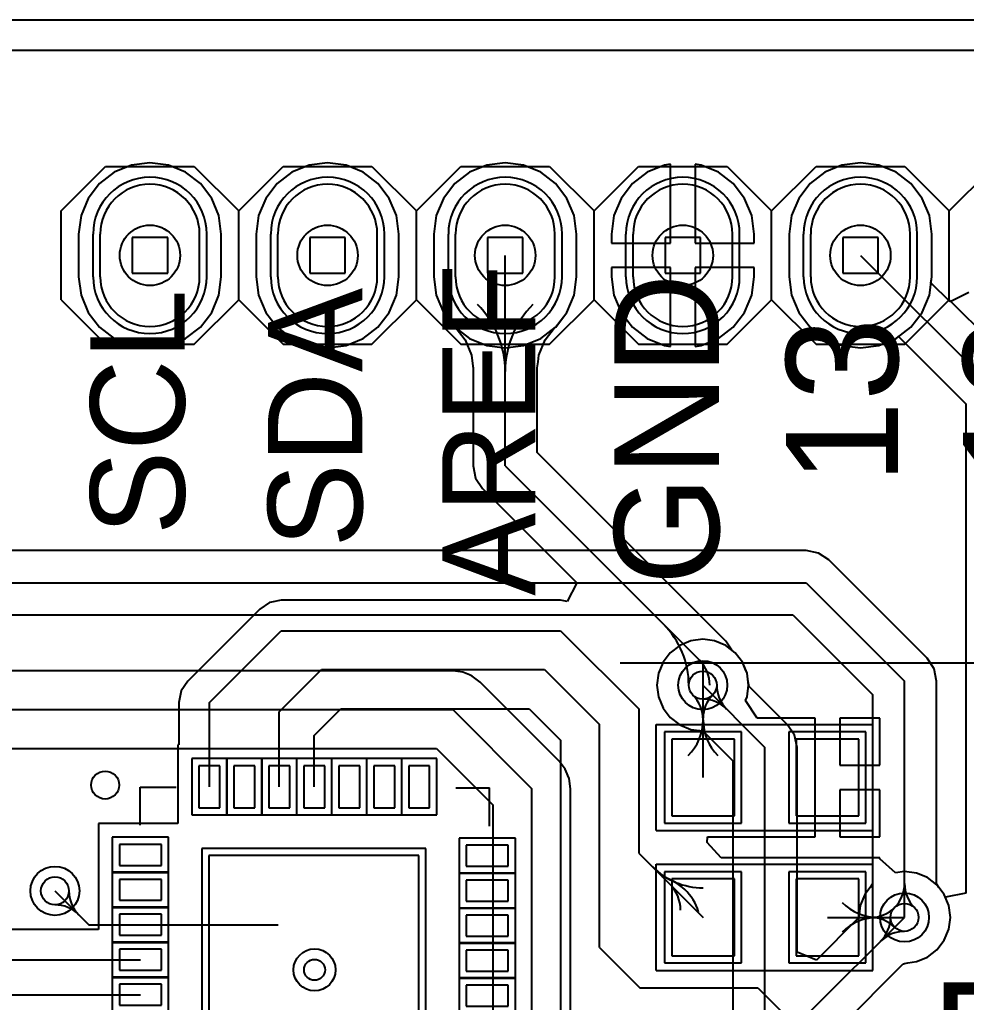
# Model space of a CAD drawing. Header units: millimetres. Extents: x 70.7 to 144.7, y 50.1 to 113.7.
# Drawn here: x 89.18 to 102.71, y 91.03 to 105.08 of the extents above; entities that cross this region are included whole.
import ezdxf

# ---------------------------------------------------------------- set-up
doc = ezdxf.new("R2010")
doc.units = ezdxf.units.MM
for name, color, linetype in [('BottomLayer', 5, 'Continuous'), ('BottomSolder', 6, 'Continuous'), ('KeepOutLayer', 6, 'Continuous'), ('Mechanical16', 56, 'Continuous'), ('MultiLayer', 9, 'Continuous'), ('PadHoleLayer', 156, 'Continuous'), ('TopLayer', 1, 'Continuous'), ('TopOverlay', 2, 'Continuous'), ('TopPaste', 8, 'Continuous'), ('TopSolder', 216, 'Continuous'), ('ViaHoleLayer', 16, 'Continuous')]:
    doc.layers.add(name, color=color, linetype=linetype)

# ---------------------------------------------------------------- blocks, each defined once
blk = doc.blocks.new('1X10_1_6')
at = {"layer": 'BottomLayer'}
for p, q in [((0.5588, 0.3048), (0.5588, -0.3048)), ((1.9812, 0.3048), (1.9812, -0.3048)), ((3.0988, 0.3048), (3.0988, -0.3048)), ((4.5212, 0.3048), (4.5212, -0.3048)), ((5.6388, 0.3048), (5.6388, -0.3048)), ((7.0612, 0.3048), (7.0612, -0.3048)), ((8.1788, 0.3048), (8.1788, -0.3048)), ((9.6012, 0.3048), (9.6012, -0.3048)), ((10.7188, 0.3048), (10.7188, -0.3048)), ((12.1412, 0.3048), (12.1412, -0.3048))]:
    blk.add_line(p, q, dxfattribs=at)
for centre, start, end in [((1.27, 0.3048), 0, 180), ((3.81, 0.3048), 0, 180), ((6.35, 0.3048), 0, 180), ((8.89, 0.3048), 0, 180), ((11.43, 0.3048), 0, 180), ((1.27, -0.3048), 180, 0), ((3.81, -0.3048), 180, 0), ((6.35, -0.3048), 180, 0), ((8.89, -0.3048), 180, 0), ((11.43, -0.3048), 180, 0)]:
    blk.add_arc(centre, 0.7112, start, end, dxfattribs=at)
at = {"layer": 'BottomSolder'}
for p, q in [((0.4572, 0.3048), (0.4572, -0.3048)), ((2.0828, 0.3048), (2.0828, -0.3048)), ((2.9972, 0.3048), (2.9972, -0.3048)), ((4.6228, 0.3048), (4.6228, -0.3048)), ((5.5372, 0.3048), (5.5372, -0.3048)), ((7.1628, 0.3048), (7.1628, -0.3048)), ((8.0772, 0.3048), (8.0772, -0.3048)), ((9.7028, 0.3048), (9.7028, -0.3048)), ((10.6172, 0.3048), (10.6172, -0.3048)), ((12.2428, 0.3048), (12.2428, -0.3048))]:
    blk.add_line(p, q, dxfattribs=at)
for centre, start, end in [((1.27, 0.3048), 0, 180), ((3.81, 0.3048), 0, 180), ((6.35, 0.3048), 0, 180), ((8.89, 0.3048), 0, 180), ((11.43, 0.3048), 0, 180), ((1.27, -0.3048), 180, 0), ((3.81, -0.3048), 180, 0), ((6.35, -0.3048), 180, 0), ((8.89, -0.3048), 180, 0), ((11.43, -0.3048), 180, 0)]:
    blk.add_arc(centre, 0.8128, start, end, dxfattribs=at)
at = {"layer": 'Mechanical16'}
for p, q in [((1.016, 0.254), (1.016, -0.254)), ((1.524, 0.254), (1.016, 0.254)), ((1.524, -0.254), (1.524, 0.254)), ((3.556, 0.254), (3.556, -0.254)), ((4.064, 0.254), (3.556, 0.254)), ((4.064, -0.254), (4.064, 0.254)), ((6.096, 0.254), (6.096, -0.254)), ((6.604, 0.254), (6.096, 0.254)), ((6.604, -0.254), (6.604, 0.254)), ((8.636, 0.254), (8.636, -0.254)), ((9.144, 0.254), (8.636, 0.254)), ((9.144, -0.254), (9.144, 0.254)), ((11.176, 0.254), (11.176, -0.254)), ((11.684, 0.254), (11.176, 0.254)), ((11.684, -0.254), (11.684, 0.254)), ((1.016, -0.254), (1.524, -0.254)), ((3.556, -0.254), (4.064, -0.254)), ((6.096, -0.254), (6.604, -0.254)), ((8.636, -0.254), (9.144, -0.254)), ((11.176, -0.254), (11.684, -0.254))]:
    blk.add_line(p, q, dxfattribs=at)
at = {"layer": 'MultiLayer'}
for p, q in [((0.5588, 0.3048), (0.5588, -0.3048)), ((1.9812, 0.3048), (1.9812, -0.3048)), ((3.0988, 0.3048), (3.0988, -0.3048)), ((4.5212, 0.3048), (4.5212, -0.3048)), ((5.6388, 0.3048), (5.6388, -0.3048)), ((7.0612, 0.3048), (7.0612, -0.3048)), ((8.1788, 0.3048), (8.1788, -0.3048)), ((9.6012, 0.3048), (9.6012, -0.3048)), ((10.7188, 0.3048), (10.7188, -0.3048)), ((12.1412, 0.3048), (12.1412, -0.3048))]:
    blk.add_line(p, q, dxfattribs=at)
for centre, start, end in [((1.27, 0.3048), 0, 180), ((3.81, 0.3048), 0, 180), ((6.35, 0.3048), 0, 180), ((8.89, 0.3048), 0, 180), ((11.43, 0.3048), 0, 180), ((1.27, -0.3048), 180, 0), ((3.81, -0.3048), 180, 0), ((6.35, -0.3048), 180, 0), ((8.89, -0.3048), 180, 0), ((11.43, -0.3048), 180, 0)]:
    blk.add_arc(centre, 0.7112, start, end, dxfattribs=at)
at = {"layer": 'PadHoleLayer'}
for centre in [(1.27, 0), (3.81, 0), (6.35, 0), (8.89, 0), (11.43, 0)]:
    blk.add_circle(centre, 0.4318, dxfattribs=at)
at = {"layer": 'TopLayer'}
for p, q in [((0.5588, 0.3048), (0.5588, -0.3048)), ((1.9812, 0.3048), (1.9812, -0.3048)), ((3.0988, 0.3048), (3.0988, -0.3048)), ((4.5212, 0.3048), (4.5212, -0.3048)), ((5.6388, 0.3048), (5.6388, -0.3048)), ((7.0612, 0.3048), (7.0612, -0.3048)), ((8.1788, 0.3048), (8.1788, -0.3048)), ((9.6012, 0.3048), (9.6012, -0.3048)), ((10.7188, 0.3048), (10.7188, -0.3048)), ((12.1412, 0.3048), (12.1412, -0.3048))]:
    blk.add_line(p, q, dxfattribs=at)
for centre, start, end in [((1.27, 0.3048), 0, 180), ((3.81, 0.3048), 0, 180), ((6.35, 0.3048), 0, 180), ((8.89, 0.3048), 0, 180), ((11.43, 0.3048), 0, 180), ((1.27, -0.3048), 180, 0), ((3.81, -0.3048), 180, 0), ((6.35, -0.3048), 180, 0), ((8.89, -0.3048), 180, 0), ((11.43, -0.3048), 180, 0)]:
    blk.add_arc(centre, 0.7112, start, end, dxfattribs=at)
at = {"layer": 'TopOverlay'}
for p, q in [((0, 0.635), (-0.635, 1.27)), ((0.635, 1.27), (0, 0.635)), ((1.905, 1.27), (0.635, 1.27)), ((2.54, 0.635), (1.905, 1.27)), ((3.175, 1.27), (2.54, 0.635)), ((4.445, 1.27), (3.175, 1.27)), ((5.08, 0.635), (4.445, 1.27)), ((5.715, 1.27), (5.08, 0.635)), ((6.985, 1.27), (5.715, 1.27)), ((7.62, 0.635), (6.985, 1.27)), ((8.255, 1.27), (7.62, 0.635)), ((9.525, 1.27), (8.255, 1.27)), ((10.16, 0.635), (9.525, 1.27)), ((10.795, 1.27), (10.16, 0.635)), ((12.065, 1.27), (10.795, 1.27)), ((12.7, 0.635), (12.065, 1.27)), ((0, 0.635), (0, -0.635)), ((2.54, 0.635), (2.54, -0.635)), ((5.08, 0.635), (5.08, -0.635)), ((7.62, 0.635), (7.62, -0.635)), ((10.16, 0.635), (10.16, -0.635)), ((12.7, 0.635), (12.7, -0.635)), ((0, -0.635), (-0.635, -1.27)), ((0.635, -1.27), (0, -0.635)), ((2.54, -0.635), (1.905, -1.27)), ((3.175, -1.27), (2.54, -0.635)), ((5.08, -0.635), (4.445, -1.27)), ((5.715, -1.27), (5.08, -0.635)), ((7.62, -0.635), (6.985, -1.27)), ((8.255, -1.27), (7.62, -0.635)), ((10.16, -0.635), (9.525, -1.27)), ((10.795, -1.27), (10.16, -0.635)), ((12.7, -0.635), (12.065, -1.27)), ((1.905, -1.27), (0.635, -1.27)), ((4.445, -1.27), (3.175, -1.27)), ((6.985, -1.27), (5.715, -1.27)), ((9.525, -1.27), (8.255, -1.27)), ((12.065, -1.27), (10.795, -1.27))]:
    blk.add_line(p, q, dxfattribs=at)
at = {"layer": 'TopSolder'}
for p, q in [((0.4572, 0.3048), (0.4572, -0.3048)), ((2.0828, 0.3048), (2.0828, -0.3048)), ((2.9972, 0.3048), (2.9972, -0.3048)), ((4.6228, 0.3048), (4.6228, -0.3048)), ((5.5372, 0.3048), (5.5372, -0.3048)), ((7.1628, 0.3048), (7.1628, -0.3048)), ((8.0772, 0.3048), (8.0772, -0.3048)), ((9.7028, 0.3048), (9.7028, -0.3048)), ((10.6172, 0.3048), (10.6172, -0.3048)), ((12.2428, 0.3048), (12.2428, -0.3048))]:
    blk.add_line(p, q, dxfattribs=at)
for centre, start, end in [((1.27, 0.3048), 0, 180), ((3.81, 0.3048), 0, 180), ((6.35, 0.3048), 0, 180), ((8.89, 0.3048), 0, 180), ((11.43, 0.3048), 0, 180), ((1.27, -0.3048), 180, 0), ((3.81, -0.3048), 180, 0), ((6.35, -0.3048), 180, 0), ((8.89, -0.3048), 180, 0), ((11.43, -0.3048), 180, 0)]:
    blk.add_arc(centre, 0.8128, start, end, dxfattribs=at)
blk = doc.blocks.new('RES_0603_26')
at = {"layer": 'TopLayer'}
for p, q in [((-0.44, 0.55), (-1.338, 0.55)), ((-1.338, 0.55), (-1.338, -0.55)), ((-0.44, -0.55), (-0.44, 0.55)), ((1.338, 0.55), (0.44, 0.55)), ((0.44, 0.55), (0.44, -0.55)), ((1.338, -0.55), (1.338, 0.55)), ((-1.338, -0.55), (-0.44, -0.55)), ((0.44, -0.55), (1.338, -0.55))]:
    blk.add_line(p, q, dxfattribs=at)
at = {"layer": 'TopOverlay'}
for p, q in [((-0.01, 0.76), (-1.54, 0.76)), ((-1.54, 0.76), (-1.54, -0.76)), ((1.56, 0.76), (-0.34, 0.76)), ((1.56, 0.76), (1.56, -0.76)), ((1.56, -0.76), (-1.54, -0.76))]:
    blk.add_line(p, q, dxfattribs=at)
at = {"layer": 'TopPaste'}
for p, q in [((-0.44, 0.55), (-1.338, 0.55)), ((-1.338, 0.55), (-1.338, -0.55)), ((-0.44, -0.55), (-0.44, 0.55)), ((1.338, 0.55), (0.44, 0.55)), ((0.44, 0.55), (0.44, -0.55)), ((1.338, -0.55), (1.338, 0.55)), ((-1.338, -0.55), (-0.44, -0.55)), ((0.44, -0.55), (1.338, -0.55))]:
    blk.add_line(p, q, dxfattribs=at)
at = {"layer": 'TopSolder'}
for p, q in [((-0.338, 0.652), (-1.44, 0.652)), ((-1.44, 0.652), (-1.44, -0.652)), ((-0.338, -0.652), (-0.338, 0.652)), ((1.44, 0.652), (0.338, 0.652)), ((0.338, 0.652), (0.338, -0.652)), ((1.44, -0.652), (1.44, 0.652)), ((-1.44, -0.652), (-0.338, -0.652)), ((0.338, -0.652), (1.44, -0.652))]:
    blk.add_line(p, q, dxfattribs=at)
blk = doc.blocks.new('RES_0603_28')
at = {"layer": 'TopLayer'}
for p, q in [((-0.44, 0.55), (-1.338, 0.55)), ((-1.338, 0.55), (-1.338, -0.55)), ((-0.44, -0.55), (-0.44, 0.55)), ((1.338, 0.55), (0.44, 0.55)), ((0.44, 0.55), (0.44, -0.55)), ((1.338, -0.55), (1.338, 0.55)), ((-1.338, -0.55), (-0.44, -0.55)), ((0.44, -0.55), (1.338, -0.55))]:
    blk.add_line(p, q, dxfattribs=at)
at = {"layer": 'TopOverlay'}
for p, q in [((-0.01, 0.76), (-1.54, 0.76)), ((-1.54, 0.76), (-1.54, -0.76)), ((1.56, 0.76), (-0.34, 0.76)), ((1.56, 0.76), (1.56, -0.76)), ((1.56, -0.76), (-1.54, -0.76))]:
    blk.add_line(p, q, dxfattribs=at)
at = {"layer": 'TopPaste'}
for p, q in [((-0.44, 0.55), (-1.338, 0.55)), ((-1.338, 0.55), (-1.338, -0.55)), ((-0.44, -0.55), (-0.44, 0.55)), ((1.338, 0.55), (0.44, 0.55)), ((0.44, 0.55), (0.44, -0.55)), ((1.338, -0.55), (1.338, 0.55)), ((-1.338, -0.55), (-0.44, -0.55)), ((0.44, -0.55), (1.338, -0.55))]:
    blk.add_line(p, q, dxfattribs=at)
at = {"layer": 'TopSolder'}
for p, q in [((-0.338, 0.652), (-1.44, 0.652)), ((-1.44, 0.652), (-1.44, -0.652)), ((-0.338, -0.652), (-0.338, 0.652)), ((1.44, 0.652), (0.338, 0.652)), ((0.338, 0.652), (0.338, -0.652)), ((1.44, -0.652), (1.44, 0.652)), ((-1.44, -0.652), (-0.338, -0.652)), ((0.338, -0.652), (1.44, -0.652))]:
    blk.add_line(p, q, dxfattribs=at)
blk = doc.blocks.new('QFN_28_43')
at = {"layer": 'TopLayer'}
for p, q in [((-1.644, 2.78), (-1.644, 2.18)), ((-1.344, 2.78), (-1.644, 2.78)), ((-1.344, 2.18), (-1.344, 2.78)), ((-1.144, 2.78), (-1.144, 2.18)), ((-0.844, 2.78), (-1.144, 2.78)), ((-0.844, 2.18), (-0.844, 2.78)), ((-0.644, 2.78), (-0.644, 2.18)), ((-0.344, 2.78), (-0.644, 2.78)), ((-0.344, 2.18), (-0.344, 2.78)), ((-0.144, 2.78), (-0.144, 2.18)), ((0.156, 2.78), (-0.144, 2.78)), ((0.156, 2.18), (0.156, 2.78)), ((0.356, 2.78), (0.356, 2.18)), ((0.656, 2.78), (0.356, 2.78)), ((0.656, 2.18), (0.656, 2.78)), ((0.856, 2.78), (0.856, 2.18)), ((1.156, 2.78), (0.856, 2.78)), ((1.156, 2.18), (1.156, 2.78)), ((1.356, 2.78), (1.356, 2.18)), ((1.656, 2.78), (1.356, 2.78)), ((1.656, 2.18), (1.656, 2.78)), ((-1.644, 2.18), (-1.344, 2.18)), ((-1.144, 2.18), (-0.844, 2.18)), ((-0.644, 2.18), (-0.344, 2.18)), ((-0.144, 2.18), (0.156, 2.18)), ((0.356, 2.18), (0.656, 2.18)), ((0.856, 2.18), (1.156, 2.18)), ((1.356, 2.18), (1.656, 2.18)), ((-2.18, 1.656), (-2.78, 1.656)), ((-2.78, 1.656), (-2.78, 1.356)), ((-2.18, 1.356), (-2.18, 1.656)), ((2.78, 1.644), (2.18, 1.644)), ((2.18, 1.644), (2.18, 1.344)), ((2.78, 1.344), (2.78, 1.644)), ((-1.503, 1.5), (-1.503, -1.5)), ((1.497, 1.5), (-1.503, 1.5)), ((1.497, -1.5), (1.497, 1.5)), ((-2.78, 1.356), (-2.18, 1.356)), ((2.18, 1.344), (2.78, 1.344)), ((-2.18, 1.156), (-2.78, 1.156)), ((-2.78, 1.156), (-2.78, 0.856)), ((-2.18, 0.856), (-2.18, 1.156)), ((2.78, 1.144), (2.18, 1.144)), ((2.18, 1.144), (2.18, 0.844)), ((2.78, 0.844), (2.78, 1.144)), ((-2.78, 0.856), (-2.18, 0.856)), ((2.18, 0.844), (2.78, 0.844)), ((-2.18, 0.656), (-2.78, 0.656)), ((-2.78, 0.656), (-2.78, 0.356)), ((-2.18, 0.356), (-2.18, 0.656)), ((2.78, 0.644), (2.18, 0.644)), ((2.18, 0.644), (2.18, 0.344)), ((2.78, 0.344), (2.78, 0.644)), ((-2.78, 0.356), (-2.18, 0.356)), ((2.18, 0.344), (2.78, 0.344)), ((-2.18, 0.156), (-2.78, 0.156)), ((-2.78, 0.156), (-2.78, -0.144)), ((-2.18, -0.144), (-2.18, 0.156)), ((2.78, 0.144), (2.18, 0.144)), ((2.18, 0.144), (2.18, -0.156)), ((2.78, -0.156), (2.78, 0.144)), ((-2.78, -0.144), (-2.18, -0.144)), ((2.18, -0.156), (2.78, -0.156)), ((-2.18, -0.344), (-2.78, -0.344)), ((-2.78, -0.344), (-2.78, -0.644)), ((-2.18, -0.644), (-2.18, -0.344)), ((2.78, -0.356), (2.18, -0.356)), ((2.18, -0.356), (2.18, -0.656)), ((2.78, -0.656), (2.78, -0.356)), ((-2.78, -0.644), (-2.18, -0.644)), ((2.18, -0.656), (2.78, -0.656)), ((-2.18, -0.844), (-2.78, -0.844)), ((-2.78, -0.844), (-2.78, -1.144)), ((-2.18, -1.144), (-2.18, -0.844)), ((2.78, -0.856), (2.18, -0.856)), ((2.18, -0.856), (2.18, -1.156)), ((2.78, -1.156), (2.78, -0.856)), ((-2.78, -1.144), (-2.18, -1.144)), ((2.18, -1.156), (2.78, -1.156)), ((-2.18, -1.344), (-2.78, -1.344)), ((-2.78, -1.344), (-2.78, -1.644)), ((-2.18, -1.644), (-2.18, -1.344)), ((2.78, -1.356), (2.18, -1.356)), ((2.18, -1.356), (2.18, -1.656)), ((2.78, -1.656), (2.78, -1.356)), ((-1.503, -1.5), (1.497, -1.5)), ((-2.78, -1.644), (-2.18, -1.644)), ((2.18, -1.656), (2.78, -1.656)), ((-1.356, -2.18), (-1.656, -2.18)), ((-1.656, -2.18), (-1.656, -2.78)), ((-1.356, -2.78), (-1.356, -2.18)), ((-0.856, -2.18), (-1.156, -2.18)), ((-1.156, -2.18), (-1.156, -2.78)), ((-0.856, -2.78), (-0.856, -2.18)), ((-0.356, -2.18), (-0.656, -2.18)), ((-0.656, -2.18), (-0.656, -2.78)), ((-0.356, -2.78), (-0.356, -2.18)), ((0.144, -2.18), (-0.156, -2.18)), ((-0.156, -2.18), (-0.156, -2.78)), ((0.144, -2.78), (0.144, -2.18)), ((0.644, -2.18), (0.344, -2.18)), ((0.344, -2.18), (0.344, -2.78)), ((0.644, -2.78), (0.644, -2.18)), ((1.144, -2.18), (0.844, -2.18)), ((0.844, -2.18), (0.844, -2.78)), ((1.144, -2.78), (1.144, -2.18)), ((1.644, -2.18), (1.344, -2.18)), ((1.344, -2.18), (1.344, -2.78)), ((1.644, -2.78), (1.644, -2.18)), ((-1.656, -2.78), (-1.356, -2.78)), ((-1.156, -2.78), (-0.856, -2.78)), ((-0.656, -2.78), (-0.356, -2.78)), ((-0.156, -2.78), (0.144, -2.78)), ((0.344, -2.78), (0.644, -2.78)), ((0.844, -2.78), (1.144, -2.78)), ((1.344, -2.78), (1.644, -2.78))]:
    blk.add_line(p, q, dxfattribs=at)
at = {"layer": 'TopOverlay'}
for p, q in [((-2.492, 2.484), (-2.492, 1.997)), ((-2.492, 2.484), (-2.001, 2.484)), ((1.932, 2.484), (2.473, 2.484)), ((2.473, 2.484), (2.473, 1.968)), ((-2.505, -1.969), (-2.505, -2.51)), ((2.465, -2.031), (2.465, -2.514)), ((-2.505, -2.51), (-1.899, -2.51)), ((1.916, -2.514), (2.465, -2.514))]:
    blk.add_line(p, q, dxfattribs=at)
blk.add_circle((2.504, 2.984), 0.2, dxfattribs=at)
at = {"layer": 'TopPaste'}
for p, q in [((-1.644, 2.78), (-1.644, 2.18)), ((-1.344, 2.78), (-1.644, 2.78)), ((-1.344, 2.18), (-1.344, 2.78)), ((-1.144, 2.78), (-1.144, 2.18)), ((-0.844, 2.78), (-1.144, 2.78)), ((-0.844, 2.18), (-0.844, 2.78)), ((-0.644, 2.78), (-0.644, 2.18)), ((-0.344, 2.78), (-0.644, 2.78)), ((-0.344, 2.18), (-0.344, 2.78)), ((-0.144, 2.78), (-0.144, 2.18)), ((0.156, 2.78), (-0.144, 2.78)), ((0.156, 2.18), (0.156, 2.78)), ((0.356, 2.78), (0.356, 2.18)), ((0.656, 2.78), (0.356, 2.78)), ((0.656, 2.18), (0.656, 2.78)), ((0.856, 2.78), (0.856, 2.18)), ((1.156, 2.78), (0.856, 2.78)), ((1.156, 2.18), (1.156, 2.78)), ((1.356, 2.78), (1.356, 2.18)), ((1.656, 2.78), (1.356, 2.78)), ((1.656, 2.18), (1.656, 2.78)), ((-1.644, 2.18), (-1.344, 2.18)), ((-1.144, 2.18), (-0.844, 2.18)), ((-0.644, 2.18), (-0.344, 2.18)), ((-0.144, 2.18), (0.156, 2.18)), ((0.356, 2.18), (0.656, 2.18)), ((0.856, 2.18), (1.156, 2.18)), ((1.356, 2.18), (1.656, 2.18)), ((-2.18, 1.656), (-2.78, 1.656)), ((-2.78, 1.656), (-2.78, 1.356)), ((-2.18, 1.356), (-2.18, 1.656)), ((2.78, 1.644), (2.18, 1.644)), ((2.18, 1.644), (2.18, 1.344)), ((2.78, 1.344), (2.78, 1.644)), ((-1.503, 1.5), (-1.503, -1.5)), ((1.497, 1.5), (-1.503, 1.5)), ((1.497, -1.5), (1.497, 1.5)), ((-2.78, 1.356), (-2.18, 1.356)), ((2.18, 1.344), (2.78, 1.344)), ((-2.18, 1.156), (-2.78, 1.156)), ((-2.78, 1.156), (-2.78, 0.856)), ((-2.18, 0.856), (-2.18, 1.156)), ((2.78, 1.144), (2.18, 1.144)), ((2.18, 1.144), (2.18, 0.844)), ((2.78, 0.844), (2.78, 1.144)), ((-2.78, 0.856), (-2.18, 0.856)), ((2.18, 0.844), (2.78, 0.844)), ((-2.18, 0.656), (-2.78, 0.656)), ((-2.78, 0.656), (-2.78, 0.356)), ((-2.18, 0.356), (-2.18, 0.656)), ((2.78, 0.644), (2.18, 0.644)), ((2.18, 0.644), (2.18, 0.344)), ((2.78, 0.344), (2.78, 0.644)), ((-2.78, 0.356), (-2.18, 0.356)), ((2.18, 0.344), (2.78, 0.344)), ((-2.18, 0.156), (-2.78, 0.156)), ((-2.78, 0.156), (-2.78, -0.144)), ((-2.18, -0.144), (-2.18, 0.156)), ((2.78, 0.144), (2.18, 0.144)), ((2.18, 0.144), (2.18, -0.156)), ((2.78, -0.156), (2.78, 0.144)), ((-2.78, -0.144), (-2.18, -0.144)), ((2.18, -0.156), (2.78, -0.156)), ((-2.18, -0.344), (-2.78, -0.344)), ((-2.78, -0.344), (-2.78, -0.644)), ((-2.18, -0.644), (-2.18, -0.344)), ((2.78, -0.356), (2.18, -0.356)), ((2.18, -0.356), (2.18, -0.656)), ((2.78, -0.656), (2.78, -0.356)), ((-2.78, -0.644), (-2.18, -0.644)), ((2.18, -0.656), (2.78, -0.656)), ((-2.18, -0.844), (-2.78, -0.844)), ((-2.78, -0.844), (-2.78, -1.144)), ((-2.18, -1.144), (-2.18, -0.844)), ((2.78, -0.856), (2.18, -0.856)), ((2.18, -0.856), (2.18, -1.156)), ((2.78, -1.156), (2.78, -0.856)), ((-2.78, -1.144), (-2.18, -1.144)), ((2.18, -1.156), (2.78, -1.156)), ((-2.18, -1.344), (-2.78, -1.344)), ((-2.78, -1.344), (-2.78, -1.644)), ((-2.18, -1.644), (-2.18, -1.344)), ((2.78, -1.356), (2.18, -1.356)), ((2.18, -1.356), (2.18, -1.656)), ((2.78, -1.656), (2.78, -1.356)), ((-1.503, -1.5), (1.497, -1.5)), ((-2.78, -1.644), (-2.18, -1.644)), ((2.18, -1.656), (2.78, -1.656)), ((-1.356, -2.18), (-1.656, -2.18)), ((-1.656, -2.18), (-1.656, -2.78)), ((-1.356, -2.78), (-1.356, -2.18)), ((-0.856, -2.18), (-1.156, -2.18)), ((-1.156, -2.18), (-1.156, -2.78)), ((-0.856, -2.78), (-0.856, -2.18)), ((-0.356, -2.18), (-0.656, -2.18)), ((-0.656, -2.18), (-0.656, -2.78)), ((-0.356, -2.78), (-0.356, -2.18)), ((0.144, -2.18), (-0.156, -2.18)), ((-0.156, -2.18), (-0.156, -2.78)), ((0.144, -2.78), (0.144, -2.18)), ((0.644, -2.18), (0.344, -2.18)), ((0.344, -2.18), (0.344, -2.78)), ((0.644, -2.78), (0.644, -2.18)), ((1.144, -2.18), (0.844, -2.18)), ((0.844, -2.18), (0.844, -2.78)), ((1.144, -2.78), (1.144, -2.18)), ((1.644, -2.18), (1.344, -2.18)), ((1.344, -2.18), (1.344, -2.78)), ((1.644, -2.78), (1.644, -2.18)), ((-1.656, -2.78), (-1.356, -2.78)), ((-1.156, -2.78), (-0.856, -2.78)), ((-0.656, -2.78), (-0.356, -2.78)), ((-0.156, -2.78), (0.144, -2.78)), ((0.344, -2.78), (0.644, -2.78)), ((0.844, -2.78), (1.144, -2.78)), ((1.344, -2.78), (1.644, -2.78))]:
    blk.add_line(p, q, dxfattribs=at)
at = {"layer": 'TopSolder'}
for p, q in [((-1.746, 2.882), (-1.746, 2.078)), ((-1.242, 2.882), (-1.746, 2.882)), ((-1.246, 2.882), (-1.246, 2.078)), ((-0.742, 2.882), (-1.246, 2.882)), ((-1.242, 2.078), (-1.242, 2.882)), ((-0.746, 2.882), (-0.746, 2.078)), ((-0.242, 2.882), (-0.746, 2.882)), ((-0.742, 2.078), (-0.742, 2.882)), ((-0.246, 2.882), (-0.246, 2.078)), ((0.258, 2.882), (-0.246, 2.882)), ((-0.242, 2.078), (-0.242, 2.882)), ((0.254, 2.882), (0.254, 2.078)), ((0.758, 2.882), (0.254, 2.882)), ((0.258, 2.078), (0.258, 2.882)), ((0.754, 2.882), (0.754, 2.078)), ((1.258, 2.882), (0.754, 2.882)), ((0.758, 2.078), (0.758, 2.882)), ((1.254, 2.882), (1.254, 2.078)), ((1.758, 2.882), (1.254, 2.882)), ((1.258, 2.078), (1.258, 2.882)), ((1.758, 2.078), (1.758, 2.882)), ((-1.746, 2.078), (-1.242, 2.078)), ((-1.246, 2.078), (-0.742, 2.078)), ((-0.746, 2.078), (-0.242, 2.078)), ((-0.246, 2.078), (0.258, 2.078)), ((0.254, 2.078), (0.758, 2.078)), ((0.754, 2.078), (1.258, 2.078)), ((1.254, 2.078), (1.758, 2.078)), ((-2.078, 1.758), (-2.882, 1.758)), ((-2.882, 1.758), (-2.882, 1.254)), ((-2.078, 1.254), (-2.078, 1.758)), ((2.882, 1.746), (2.078, 1.746)), ((2.078, 1.746), (2.078, 1.242)), ((2.882, 1.242), (2.882, 1.746)), ((-1.605, 1.602), (-1.605, -1.602)), ((1.599, 1.602), (-1.605, 1.602)), ((1.599, -1.602), (1.599, 1.602)), ((-2.078, 1.258), (-2.882, 1.258)), ((-2.882, 1.258), (-2.882, 0.754)), ((-2.882, 1.254), (-2.078, 1.254)), ((-2.078, 0.754), (-2.078, 1.258)), ((2.882, 1.246), (2.078, 1.246)), ((2.078, 1.246), (2.078, 0.742)), ((2.078, 1.242), (2.882, 1.242)), ((2.882, 0.742), (2.882, 1.246)), ((-2.078, 0.758), (-2.882, 0.758)), ((-2.882, 0.758), (-2.882, 0.254)), ((-2.882, 0.754), (-2.078, 0.754)), ((-2.078, 0.254), (-2.078, 0.758)), ((2.882, 0.746), (2.078, 0.746)), ((2.078, 0.746), (2.078, 0.242)), ((2.078, 0.742), (2.882, 0.742)), ((2.882, 0.242), (2.882, 0.746)), ((-2.078, 0.258), (-2.882, 0.258)), ((-2.882, 0.258), (-2.882, -0.246)), ((-2.882, 0.254), (-2.078, 0.254)), ((-2.078, -0.246), (-2.078, 0.258)), ((2.882, 0.246), (2.078, 0.246)), ((2.078, 0.246), (2.078, -0.258)), ((2.078, 0.242), (2.882, 0.242)), ((2.882, -0.258), (2.882, 0.246)), ((-2.078, -0.242), (-2.882, -0.242)), ((-2.882, -0.242), (-2.882, -0.746)), ((-2.882, -0.246), (-2.078, -0.246)), ((-2.078, -0.746), (-2.078, -0.242)), ((2.882, -0.254), (2.078, -0.254)), ((2.078, -0.254), (2.078, -0.758)), ((2.078, -0.258), (2.882, -0.258)), ((2.882, -0.758), (2.882, -0.254)), ((-2.078, -0.742), (-2.882, -0.742)), ((-2.882, -0.742), (-2.882, -1.246)), ((-2.882, -0.746), (-2.078, -0.746)), ((-2.078, -1.246), (-2.078, -0.742)), ((2.882, -0.754), (2.078, -0.754)), ((2.078, -0.754), (2.078, -1.258)), ((2.078, -0.758), (2.882, -0.758)), ((2.882, -1.258), (2.882, -0.754)), ((-2.078, -1.242), (-2.882, -1.242)), ((-2.882, -1.242), (-2.882, -1.746)), ((-2.882, -1.246), (-2.078, -1.246)), ((-2.078, -1.746), (-2.078, -1.242)), ((2.882, -1.254), (2.078, -1.254)), ((2.078, -1.254), (2.078, -1.758)), ((2.078, -1.258), (2.882, -1.258)), ((2.882, -1.758), (2.882, -1.254)), ((-1.605, -1.602), (1.599, -1.602)), ((-2.882, -1.746), (-2.078, -1.746)), ((2.078, -1.758), (2.882, -1.758)), ((-1.254, -2.078), (-1.758, -2.078)), ((-1.758, -2.078), (-1.758, -2.882)), ((-0.754, -2.078), (-1.258, -2.078)), ((-1.258, -2.078), (-1.258, -2.882)), ((-1.254, -2.882), (-1.254, -2.078)), ((-0.254, -2.078), (-0.758, -2.078)), ((-0.758, -2.078), (-0.758, -2.882)), ((-0.754, -2.882), (-0.754, -2.078)), ((0.246, -2.078), (-0.258, -2.078)), ((-0.258, -2.078), (-0.258, -2.882)), ((-0.254, -2.882), (-0.254, -2.078)), ((0.746, -2.078), (0.242, -2.078)), ((0.242, -2.078), (0.242, -2.882)), ((0.246, -2.882), (0.246, -2.078)), ((1.246, -2.078), (0.742, -2.078)), ((0.742, -2.078), (0.742, -2.882)), ((0.746, -2.882), (0.746, -2.078)), ((1.746, -2.078), (1.242, -2.078)), ((1.242, -2.078), (1.242, -2.882)), ((1.246, -2.882), (1.246, -2.078)), ((1.746, -2.882), (1.746, -2.078)), ((-1.758, -2.882), (-1.254, -2.882)), ((-1.258, -2.882), (-0.754, -2.882)), ((-0.758, -2.882), (-0.254, -2.882)), ((-0.258, -2.882), (0.246, -2.882)), ((0.242, -2.882), (0.746, -2.882)), ((0.742, -2.882), (1.246, -2.882)), ((1.242, -2.882), (1.746, -2.882))]:
    blk.add_line(p, q, dxfattribs=at)

msp = doc.modelspace()

# ---------------------------------------------------------------- linework, layer by layer
at = {"layer": 'BottomLayer'}
for p, q in [((87.213, 104.646), (137.498, 104.646)), ((90.774, 103.001), (90.528, 102.899)), ((91.038, 103.036), (90.774, 103.001)), ((91.302, 103.001), (91.038, 103.036)), ((91.548, 102.899), (91.302, 103.001)), ((93.314, 103.001), (93.068, 102.899)), ((93.578, 103.036), (93.314, 103.001)), ((93.842, 103.001), (93.578, 103.036)), ((94.088, 102.899), (93.842, 103.001)), ((95.854, 103.001), (95.608, 102.899)), ((96.118, 103.036), (95.854, 103.001)), ((96.382, 103.001), (96.118, 103.036)), ((96.628, 102.899), (96.382, 103.001)), ((98.394, 103.001), (98.148, 102.899)), ((98.483, 103.013), (98.394, 103.001)), ((98.483, 101.886), (98.483, 103.013)), ((98.922, 103.001), (98.833, 103.013)), ((98.833, 103.013), (98.833, 101.886)), ((99.168, 102.899), (98.922, 103.001)), ((100.934, 103.001), (100.688, 102.899)), ((101.198, 103.036), (100.934, 103.001)), ((101.462, 103.001), (101.198, 103.036)), ((101.708, 102.899), (101.462, 103.001)), ((90.528, 102.899), (90.317, 102.737)), ((91.759, 102.737), (91.548, 102.899)), ((93.068, 102.899), (92.857, 102.737)), ((94.299, 102.737), (94.088, 102.899)), ((95.608, 102.899), (95.397, 102.737)), ((96.839, 102.737), (96.628, 102.899)), ((98.148, 102.899), (97.937, 102.737)), ((99.379, 102.737), (99.168, 102.899)), ((100.688, 102.899), (100.477, 102.737)), ((101.919, 102.737), (101.708, 102.899)), ((90.317, 102.737), (90.155, 102.526)), ((91.921, 102.526), (91.759, 102.737)), ((92.857, 102.737), (92.695, 102.526)), ((94.461, 102.526), (94.299, 102.737)), ((95.397, 102.737), (95.235, 102.526)), ((97.001, 102.526), (96.839, 102.737)), ((97.937, 102.737), (97.775, 102.526)), ((99.541, 102.526), (99.379, 102.737)), ((100.477, 102.737), (100.315, 102.526)), ((102.081, 102.526), (101.919, 102.737)), ((90.155, 102.526), (90.053, 102.28)), ((92.023, 102.28), (91.921, 102.526)), ((92.695, 102.526), (92.593, 102.28)), ((94.563, 102.28), (94.461, 102.526)), ((95.235, 102.526), (95.133, 102.28)), ((97.103, 102.28), (97.001, 102.526)), ((97.775, 102.526), (97.673, 102.28)), ((99.643, 102.28), (99.541, 102.526)), ((100.315, 102.526), (100.213, 102.28)), ((102.183, 102.28), (102.081, 102.526)), ((90.053, 102.28), (90.018, 102.016)), ((92.058, 102.016), (92.023, 102.28)), ((92.593, 102.28), (92.558, 102.016)), ((94.598, 102.016), (94.563, 102.28)), ((95.133, 102.28), (95.098, 102.016)), ((97.138, 102.016), (97.103, 102.28)), ((97.673, 102.28), (97.638, 102.016)), ((99.678, 102.016), (99.643, 102.28)), ((100.213, 102.28), (100.178, 102.016)), ((102.218, 102.016), (102.183, 102.28)), ((90.018, 102.016), (90.018, 101.406)), ((92.058, 101.406), (92.058, 102.016)), ((92.558, 102.016), (92.558, 101.406)), ((94.598, 101.406), (94.598, 102.016)), ((95.098, 102.016), (95.098, 101.406)), ((97.138, 101.406), (97.138, 102.016)), ((97.638, 102.016), (97.638, 101.886)), ((99.678, 101.886), (99.678, 102.016)), ((100.178, 102.016), (100.178, 101.406)), ((102.218, 101.406), (102.218, 102.016)), ((97.638, 101.886), (98.483, 101.886)), ((98.833, 101.886), (99.678, 101.886)), ((98.483, 101.536), (97.638, 101.536)), ((97.638, 101.536), (97.638, 101.406)), ((98.483, 100.41), (98.483, 101.536)), ((99.678, 101.536), (98.833, 101.536)), ((98.833, 101.536), (98.833, 100.41)), ((99.678, 101.406), (99.678, 101.536)), ((90.018, 101.406), (90.053, 101.142)), ((92.023, 101.142), (92.058, 101.406)), ((92.558, 101.406), (92.593, 101.142)), ((94.563, 101.142), (94.598, 101.406)), ((95.098, 101.406), (95.133, 101.142)), ((97.103, 101.142), (97.138, 101.406)), ((97.638, 101.406), (97.673, 101.142)), ((99.643, 101.142), (99.678, 101.406)), ((100.178, 101.406), (100.213, 101.142)), ((102.183, 101.142), (102.218, 101.406)), ((90.053, 101.142), (90.155, 100.896)), ((91.921, 100.896), (92.023, 101.142)), ((92.593, 101.142), (92.695, 100.896)), ((94.461, 100.896), (94.563, 101.142)), ((95.133, 101.142), (95.235, 100.896)), ((97.001, 100.896), (97.103, 101.142)), ((97.673, 101.142), (97.775, 100.896)), ((99.541, 100.896), (99.643, 101.142)), ((100.213, 101.142), (100.315, 100.896)), ((102.081, 100.896), (102.183, 101.142)), ((90.155, 100.896), (90.317, 100.685)), ((91.759, 100.685), (91.921, 100.896)), ((92.695, 100.896), (92.857, 100.685)), ((94.299, 100.685), (94.461, 100.896)), ((95.235, 100.896), (95.397, 100.685)), ((96.839, 100.685), (97.001, 100.896)), ((97.775, 100.896), (97.937, 100.685)), ((99.379, 100.685), (99.541, 100.896)), ((100.315, 100.896), (100.477, 100.685)), ((101.919, 100.685), (102.081, 100.896)), ((90.317, 100.685), (90.528, 100.523)), ((91.548, 100.523), (91.759, 100.685)), ((92.857, 100.685), (93.068, 100.523)), ((94.088, 100.523), (94.299, 100.685)), ((95.397, 100.685), (95.608, 100.523)), ((96.628, 100.523), (96.839, 100.685)), ((97.937, 100.685), (98.148, 100.523)), ((99.168, 100.523), (99.379, 100.685)), ((100.477, 100.685), (100.688, 100.523)), ((101.708, 100.523), (101.919, 100.685)), ((90.528, 100.523), (90.774, 100.421)), ((91.302, 100.421), (91.548, 100.523)), ((93.068, 100.523), (93.314, 100.421)), ((93.842, 100.421), (94.088, 100.523)), ((95.608, 100.523), (95.854, 100.421)), ((96.382, 100.421), (96.628, 100.523)), ((98.148, 100.523), (98.394, 100.421)), ((98.922, 100.421), (99.168, 100.523)), ((100.688, 100.523), (100.934, 100.421)), ((101.462, 100.421), (101.708, 100.523)), ((90.774, 100.421), (91.038, 100.387)), ((91.038, 100.387), (91.302, 100.421)), ((93.314, 100.421), (93.578, 100.387)), ((93.578, 100.387), (93.842, 100.421)), ((95.854, 100.421), (96.118, 100.387)), ((96.118, 100.387), (96.382, 100.421)), ((98.394, 100.421), (98.483, 100.41)), ((98.833, 100.41), (98.922, 100.421)), ((100.934, 100.421), (101.198, 100.387)), ((101.198, 100.387), (101.462, 100.421)), ((100.422, 97.49), (83.898, 97.49)), ((100.598, 97.455), (100.422, 97.49)), ((100.746, 97.356), (100.598, 97.455)), ((102.152, 95.95), (100.746, 97.356)), ((83.417, 97.031), (100.422, 97.031)), ((100.422, 97.031), (101.828, 95.625)), ((83.898, 96.572), (100.232, 96.572)), ((100.232, 96.572), (101.369, 95.435)), ((98.615, 96.134), (98.479, 96.03)), ((98.773, 96.2), (98.615, 96.134)), ((98.943, 96.222), (98.773, 96.2)), ((99.113, 96.2), (98.943, 96.222)), ((99.271, 96.134), (99.113, 96.2)), ((99.406, 96.03), (99.271, 96.134)), ((98.479, 96.03), (98.375, 95.894)), ((99.511, 95.894), (99.406, 96.03)), ((98.375, 95.894), (98.31, 95.736)), ((99.56, 95.774), (99.511, 95.894)), ((99.511, 95.894), (99.511, 95.894)), ((102.252, 95.801), (102.152, 95.95)), ((95.368, 95.771), (88.269, 95.771)), ((95.511, 95.752), (95.368, 95.771)), ((95.606, 95.713), (95.511, 95.752)), ((95.645, 95.697), (95.606, 95.713)), ((95.76, 95.609), (95.645, 95.697)), ((98.31, 95.736), (98.287, 95.566)), ((99.576, 95.736), (99.56, 95.774)), ((99.56, 95.774), (99.56, 95.774)), ((99.592, 95.614), (99.576, 95.736)), ((102.287, 95.625), (102.252, 95.801)), ((96.89, 94.479), (95.76, 95.609)), ((98.287, 95.566), (98.31, 95.397)), ((98.943, 95.566), (99.833, 94.676)), ((99.602, 95.566), (99.592, 95.614)), ((99.609, 95.549), (99.602, 95.566)), ((99.602, 95.566), (99.602, 95.566)), ((100.157, 95.001), (99.609, 95.549)), ((99.609, 95.549), (99.609, 95.549)), ((99.609, 95.549), (99.609, 95.549)), ((101.828, 92.246), (101.828, 95.625)), ((102.287, 92.727), (102.287, 95.625)), ((101.369, 95.435), (101.369, 92.727)), ((98.31, 95.397), (98.375, 95.238)), ((87.842, 95.216), (95.368, 95.216)), ((95.368, 95.216), (96.498, 94.086)), ((98.375, 95.238), (98.479, 95.103)), ((98.479, 95.103), (98.615, 94.998)), ((98.615, 94.998), (98.773, 94.933)), ((100.257, 94.852), (100.157, 95.001)), ((98.773, 94.933), (98.895, 94.917)), ((98.895, 94.917), (98.943, 94.907)), ((98.943, 94.907), (98.944, 94.908)), ((98.943, 94.907), (98.943, 94.907)), ((98.944, 94.908), (98.959, 94.902)), ((98.959, 94.902), (98.96, 94.9)), ((98.96, 94.9), (98.96, 94.9)), ((98.96, 94.9), (98.96, 94.9)), ((98.96, 94.9), (99.374, 94.486)), ((100.292, 94.676), (100.257, 94.852)), ((88.269, 94.662), (95.138, 94.662)), ((95.138, 94.662), (95.943, 93.856)), ((99.833, 81.244), (99.833, 94.676)), ((100.292, 91.751), (100.292, 94.676)), ((96.978, 94.364), (96.89, 94.479)), ((99.374, 94.486), (99.374, 81.244)), ((97.006, 94.297), (96.978, 94.364)), ((97.015, 94.275), (97.006, 94.297)), ((97.006, 94.297), (97.006, 94.297)), ((97.006, 94.297), (97.006, 94.297)), ((97.034, 94.23), (97.015, 94.275)), ((97.015, 94.275), (97.015, 94.275)), ((97.053, 94.086), (97.034, 94.23)), ((96.498, 88.506), (96.498, 94.086)), ((97.053, 90.725), (97.053, 94.086)), ((97.053, 94.086), (97.053, 94.086)), ((97.053, 94.086), (97.053, 94.086)), ((97.053, 94.086), (97.053, 94.086)), ((95.943, 93.856), (95.943, 88.736)), ((101.335, 92.672), (101.26, 92.574)), ((101.362, 92.712), (101.335, 92.672)), ((101.363, 92.712), (101.362, 92.712)), ((101.362, 92.712), (101.362, 92.712)), ((101.369, 92.727), (101.363, 92.712)), ((102.293, 92.712), (102.287, 92.727)), ((102.294, 92.712), (102.293, 92.712)), ((102.321, 92.672), (102.294, 92.712)), ((102.294, 92.712), (102.294, 92.712)), ((102.396, 92.574), (102.321, 92.672)), ((101.26, 92.574), (101.195, 92.416)), ((102.461, 92.416), (102.396, 92.574)), ((101.195, 92.416), (101.179, 92.294)), ((102.484, 92.246), (102.461, 92.416)), ((100.433, 90.851), (101.828, 92.246)), ((101.162, 92.229), (100.569, 91.636)), ((101.163, 92.23), (101.162, 92.229)), ((101.162, 92.229), (101.162, 92.229)), ((101.162, 92.229), (101.162, 92.229)), ((101.17, 92.246), (101.163, 92.23)), ((101.179, 92.294), (101.169, 92.246)), ((101.169, 92.246), (101.169, 92.246)), ((101.169, 92.246), (101.17, 92.246)), ((102.461, 92.077), (102.484, 92.246)), ((102.396, 91.918), (102.461, 92.077)), ((102.292, 91.783), (102.396, 91.918)), ((100.569, 91.636), (100.292, 91.751)), ((102.156, 91.678), (102.292, 91.783)), ((101.876, 91.597), (101.998, 91.613)), ((101.998, 91.613), (102.156, 91.678)), ((100.892, 90.661), (101.811, 91.58)), ((101.811, 91.58), (101.812, 91.582)), ((101.811, 91.58), (101.811, 91.58)), ((101.811, 91.58), (101.811, 91.58)), ((101.812, 91.582), (101.827, 91.588)), ((101.827, 91.588), (101.828, 91.587)), ((101.828, 91.587), (101.876, 91.597)), ((101.828, 91.587), (101.828, 91.587))]:
    msp.add_line(p, q, dxfattribs=at)
for centre, radius in [((98.943, 95.566), 0.35), ((89.68, 92.625), 0.35), ((101.828, 92.246), 0.35), ((93.392, 91.496), 0.3)]:
    msp.add_circle(centre, radius, dxfattribs=at)
for centre, start, end in [((99.626, 95.566), 180, 225), ((99.626, 95.566), 180, 225), ((98.943, 94.883), 45, 90), ((98.943, 94.883), 45, 90), ((101.345, 92.729), 315, 0), ((101.345, 92.729), 315, 0), ((102.311, 92.729), 180, 225), ((102.311, 92.729), 180, 225), ((101.145, 92.246), 315, 0), ((101.145, 92.246), 315, 0), ((101.828, 91.563), 90, 135), ((101.828, 91.563), 90, 135)]:
    msp.add_arc(centre, 0.483, start, end, dxfattribs=at)
at = {"layer": 'KeepOutLayer'}
msp.add_line((77.242, 105.081), (137.678, 105.081), dxfattribs=at)
at = {"layer": 'MultiLayer'}
for centre, radius in [((98.943, 95.566), 0.35), ((89.68, 92.625), 0.35), ((101.828, 92.246), 0.35), ((93.392, 91.496), 0.3)]:
    msp.add_circle(centre, radius, dxfattribs=at)
at = {"layer": 'TopLayer'}
for p, q in [((87.213, 104.646), (137.498, 104.646)), ((90.774, 103.001), (90.528, 102.899)), ((91.038, 103.036), (90.774, 103.001)), ((91.302, 103.001), (91.038, 103.036)), ((91.548, 102.899), (91.302, 103.001)), ((93.314, 103.001), (93.068, 102.899)), ((93.578, 103.036), (93.314, 103.001)), ((93.842, 103.001), (93.578, 103.036)), ((94.088, 102.899), (93.842, 103.001)), ((95.854, 103.001), (95.608, 102.899)), ((96.118, 103.036), (95.854, 103.001)), ((96.382, 103.001), (96.118, 103.036)), ((96.628, 102.899), (96.382, 103.001)), ((98.394, 103.001), (98.148, 102.899)), ((98.483, 103.013), (98.394, 103.001)), ((98.483, 101.886), (98.483, 103.013)), ((98.922, 103.001), (98.833, 103.013)), ((98.833, 103.013), (98.833, 101.886)), ((99.168, 102.899), (98.922, 103.001)), ((100.934, 103.001), (100.688, 102.899)), ((101.198, 103.036), (100.934, 103.001)), ((101.462, 103.001), (101.198, 103.036)), ((101.708, 102.899), (101.462, 103.001)), ((90.528, 102.899), (90.317, 102.737)), ((91.759, 102.737), (91.548, 102.899)), ((93.068, 102.899), (92.857, 102.737)), ((94.299, 102.737), (94.088, 102.899)), ((95.608, 102.899), (95.397, 102.737)), ((96.839, 102.737), (96.628, 102.899)), ((98.148, 102.899), (97.937, 102.737)), ((99.379, 102.737), (99.168, 102.899)), ((100.688, 102.899), (100.477, 102.737)), ((101.919, 102.737), (101.708, 102.899)), ((90.317, 102.737), (90.155, 102.526)), ((91.921, 102.526), (91.759, 102.737)), ((92.857, 102.737), (92.695, 102.526)), ((94.461, 102.526), (94.299, 102.737)), ((95.397, 102.737), (95.235, 102.526)), ((97.001, 102.526), (96.839, 102.737)), ((97.937, 102.737), (97.775, 102.526)), ((99.541, 102.526), (99.379, 102.737)), ((100.477, 102.737), (100.315, 102.526)), ((102.081, 102.526), (101.919, 102.737)), ((90.155, 102.526), (90.053, 102.28)), ((92.023, 102.28), (91.921, 102.526)), ((92.695, 102.526), (92.593, 102.28)), ((94.563, 102.28), (94.461, 102.526)), ((95.235, 102.526), (95.133, 102.28)), ((97.103, 102.28), (97.001, 102.526)), ((97.775, 102.526), (97.673, 102.28)), ((99.643, 102.28), (99.541, 102.526)), ((100.315, 102.526), (100.213, 102.28)), ((102.183, 102.28), (102.081, 102.526)), ((90.053, 102.28), (90.018, 102.016)), ((92.058, 102.016), (92.023, 102.28)), ((92.593, 102.28), (92.558, 102.016)), ((94.598, 102.016), (94.563, 102.28)), ((95.133, 102.28), (95.098, 102.016)), ((97.138, 102.016), (97.103, 102.28)), ((97.673, 102.28), (97.638, 102.016)), ((99.678, 102.016), (99.643, 102.28)), ((100.213, 102.28), (100.178, 102.016)), ((102.218, 102.016), (102.183, 102.28)), ((90.018, 102.016), (90.018, 101.406)), ((92.058, 101.406), (92.058, 102.016)), ((92.558, 102.016), (92.558, 101.406)), ((94.598, 101.406), (94.598, 102.016)), ((95.098, 102.016), (95.098, 101.406)), ((97.138, 101.406), (97.138, 102.016)), ((97.638, 102.016), (97.638, 101.886)), ((99.678, 101.886), (99.678, 102.016)), ((100.178, 102.016), (100.178, 101.406)), ((102.218, 101.406), (102.218, 102.016)), ((97.638, 101.886), (98.483, 101.886)), ((98.833, 101.886), (99.678, 101.886)), ((96.118, 98.701), (96.118, 101.711)), ((101.198, 101.711), (103.142, 99.767)), ((98.483, 101.536), (97.638, 101.536)), ((97.638, 101.536), (97.638, 101.406)), ((98.483, 100.41), (98.483, 101.536)), ((99.678, 101.536), (98.833, 101.536)), ((98.833, 101.536), (98.833, 100.41)), ((99.678, 101.406), (99.678, 101.536)), ((90.018, 101.406), (90.053, 101.142)), ((92.023, 101.142), (92.058, 101.406)), ((92.558, 101.406), (92.593, 101.142)), ((94.563, 101.142), (94.598, 101.406)), ((95.098, 101.406), (95.133, 101.142)), ((97.103, 101.142), (97.138, 101.406)), ((97.638, 101.406), (97.673, 101.142)), ((99.643, 101.142), (99.678, 101.406)), ((100.178, 101.406), (100.213, 101.142)), ((102.206, 101.319), (102.218, 101.406)), ((102.479, 101.046), (102.206, 101.319)), ((102.748, 101.179), (102.479, 101.046)), ((90.053, 101.142), (90.155, 100.896)), ((91.921, 100.896), (92.023, 101.142)), ((92.593, 101.142), (92.695, 100.896)), ((94.461, 100.896), (94.563, 101.142)), ((95.133, 101.142), (95.235, 100.896)), ((97.001, 100.896), (97.103, 101.142)), ((97.673, 101.142), (97.775, 100.896)), ((99.541, 100.896), (99.643, 101.142)), ((100.213, 101.142), (100.315, 100.896)), ((90.155, 100.896), (90.317, 100.685)), ((91.759, 100.685), (91.921, 100.896)), ((92.695, 100.896), (92.857, 100.685)), ((94.299, 100.685), (94.461, 100.896)), ((95.235, 100.896), (95.396, 100.686)), ((96.84, 100.686), (97.001, 100.896)), ((97.775, 100.896), (97.937, 100.685)), ((99.379, 100.685), (99.541, 100.896)), ((100.315, 100.896), (100.477, 100.685)), ((90.317, 100.685), (90.528, 100.523)), ((91.548, 100.523), (91.759, 100.685)), ((92.857, 100.685), (93.068, 100.523)), ((94.088, 100.523), (94.299, 100.685)), ((95.396, 100.686), (95.397, 100.685)), ((95.397, 100.685), (95.397, 100.685)), ((95.397, 100.685), (95.416, 100.67)), ((95.416, 100.67), (95.545, 100.503)), ((96.691, 100.503), (96.82, 100.67)), ((96.82, 100.67), (96.839, 100.685)), ((96.839, 100.685), (96.84, 100.686)), ((96.839, 100.685), (96.839, 100.685)), ((97.937, 100.685), (98.148, 100.523)), ((99.168, 100.523), (99.379, 100.685)), ((100.477, 100.685), (100.688, 100.523)), ((90.528, 100.523), (90.774, 100.421)), ((91.302, 100.421), (91.548, 100.523)), ((93.068, 100.523), (93.314, 100.421)), ((93.842, 100.421), (94.088, 100.523)), ((95.545, 100.503), (95.635, 100.285)), ((96.601, 100.285), (96.691, 100.503)), ((98.148, 100.523), (98.394, 100.421)), ((98.922, 100.421), (99.168, 100.523)), ((100.688, 100.523), (100.934, 100.421)), ((101.462, 100.421), (101.708, 100.523)), ((101.708, 100.523), (101.743, 100.55)), ((101.743, 100.55), (102.707, 99.587)), ((90.774, 100.421), (91.038, 100.387)), ((91.038, 100.387), (91.302, 100.421)), ((93.314, 100.421), (93.578, 100.387)), ((93.578, 100.387), (93.842, 100.421)), ((98.394, 100.421), (98.483, 100.41)), ((98.833, 100.41), (98.922, 100.421)), ((100.934, 100.421), (101.198, 100.387)), ((101.198, 100.387), (101.462, 100.421)), ((95.635, 100.285), (95.656, 100.126)), ((96.577, 100.101), (96.589, 100.191)), ((96.589, 100.191), (96.601, 100.285)), ((95.656, 100.126), (95.659, 100.101)), ((95.659, 100.101), (95.659, 98.701)), ((96.577, 98.891), (96.577, 100.101)), ((102.707, 99.587), (102.707, 92.592)), ((99.219, 96.249), (96.577, 98.891)), ((95.659, 98.701), (95.694, 98.526)), ((96.118, 98.701), (98.948, 95.871)), ((95.694, 98.526), (95.793, 98.377)), ((95.793, 98.377), (97.143, 97.027)), ((97.143, 97.027), (97.002, 96.763)), ((92.75, 96.747), (92.609, 96.653)), ((92.778, 96.753), (92.75, 96.747)), ((92.917, 96.781), (92.778, 96.753)), ((96.911, 96.781), (92.917, 96.781)), ((97.002, 96.763), (96.911, 96.781)), ((92.609, 96.653), (91.58, 95.624)), ((91.888, 95.316), (92.917, 96.345)), ((92.917, 96.345), (96.911, 96.345)), ((96.911, 96.345), (98.033, 95.223)), ((99.272, 96.196), (99.219, 96.249)), ((99.219, 96.249), (99.219, 96.249)), ((99.219, 96.249), (99.219, 96.249)), ((99.359, 96.067), (99.272, 96.196)), ((99.406, 96.03), (99.359, 96.067)), ((99.511, 95.894), (99.406, 96.03)), ((98.948, 94.246), (98.948, 95.871)), ((99.576, 95.736), (99.511, 95.894)), ((92.888, 95.186), (93.493, 95.791)), ((93.493, 95.791), (96.681, 95.791)), ((96.681, 95.791), (97.468, 95.005)), ((99.599, 95.566), (99.576, 95.736)), ((91.58, 95.624), (91.486, 95.483)), ((99.576, 95.397), (99.599, 95.566)), ((91.486, 95.483), (91.453, 95.316)), ((91.453, 95.316), (91.453, 94.714)), ((91.888, 94.114), (91.888, 95.316)), ((99.555, 95.346), (99.576, 95.397)), ((99.722, 95.096), (99.555, 95.346)), ((92.888, 94.114), (92.888, 95.186)), ((93.388, 94.846), (93.768, 95.226)), ((93.768, 95.226), (96.463, 95.226)), ((96.463, 95.226), (96.913, 94.776)), ((98.033, 93.161), (98.033, 95.223)), ((97.468, 91.816), (97.468, 95.005)), ((99.977, 95.096), (99.722, 95.096)), ((100.551, 95.096), (99.977, 95.096)), ((99.977, 95.096), (99.977, 95.096)), ((100.551, 94.246), (100.551, 95.096)), ((101.475, 95.096), (100.901, 95.096)), ((100.901, 95.096), (100.901, 94.421)), ((101.475, 94.421), (101.475, 95.096)), ((93.388, 94.114), (93.388, 94.846)), ((91.453, 94.714), (91.438, 94.714)), ((91.438, 94.714), (91.438, 93.59)), ((96.913, 88.414), (96.913, 94.776)), ((100.901, 94.421), (101.475, 94.421)), ((100.551, 93.396), (100.551, 94.246)), ((101.475, 94.071), (100.901, 94.071)), ((100.901, 94.071), (100.901, 93.396)), ((101.475, 93.396), (101.475, 94.071)), ((91.438, 93.59), (90.302, 93.59)), ((90.302, 93.59), (90.302, 92.69)), ((99.004, 93.319), (99.012, 93.396)), ((99.206, 93.096), (99.004, 93.319)), ((99.012, 93.396), (99.697, 93.396)), ((99.697, 93.396), (99.697, 93.396)), ((99.697, 93.396), (99.697, 93.396)), ((99.697, 93.396), (99.697, 93.396)), ((99.697, 93.396), (99.977, 93.396)), ((99.977, 93.396), (99.977, 93.396)), ((99.977, 93.396), (100.551, 93.396)), ((100.901, 93.396), (101.475, 93.396)), ((98.033, 93.161), (98.948, 92.246)), ((99.697, 93.096), (99.206, 93.096)), ((99.977, 93.096), (99.697, 93.096)), ((99.697, 93.096), (99.697, 93.096)), ((101.475, 93.096), (99.977, 93.096)), ((99.977, 93.096), (99.977, 93.096)), ((99.977, 93.096), (99.977, 93.096)), ((99.977, 93.096), (99.977, 93.096)), ((101.475, 93.083), (101.475, 93.096)), ((101.701, 92.885), (101.475, 93.083)), ((101.828, 92.902), (101.701, 92.885)), ((101.998, 92.88), (101.828, 92.902)), ((102.156, 92.814), (101.998, 92.88)), ((102.292, 92.71), (102.156, 92.814)), ((89.68, 92.625), (90.165, 92.14)), ((90.302, 92.69), (90.302, 92.19)), ((102.396, 92.574), (102.292, 92.71)), ((102.707, 92.592), (102.412, 92.534)), ((102.412, 92.534), (102.396, 92.574)), ((90.302, 92.19), (90.302, 92.075)), ((100.726, 92.246), (101.828, 92.246)), ((90.302, 92.075), (87.55, 92.075)), ((90.165, 92.14), (90.902, 92.14)), ((90.902, 92.14), (92.873, 92.14)), ((97.468, 91.816), (98.043, 91.241)), ((87.292, 91.64), (90.902, 91.64)), ((98.043, 91.241), (99.731, 91.241)), ((99.731, 91.241), (100.726, 90.246)), ((88.605, 91.14), (90.902, 91.14))]:
    msp.add_line(p, q, dxfattribs=at)
for centre, radius in [((98.943, 95.566), 0.35), ((89.68, 92.625), 0.35), ((101.828, 92.246), 0.35), ((93.392, 91.496), 0.3)]:
    msp.add_circle(centre, radius, dxfattribs=at)
for centre, radius, start, end in [((94.763, 100.052), 1.355, 0, 45), ((94.763, 100.052), 1.355, 0, 45), ((97.473, 100.052), 1.355, 135, 180), ((97.473, 100.052), 1.355, 135, 180), ((97.512, 95.566), 1.231, 0, 45), ((97.512, 95.566), 1.231, 0, 45), ((98.536, 95.566), 0.507, 0, 45), ((98.536, 95.566), 0.507, 0, 45), ((98.448, 95.071), 0.5, 0, 45), ((98.448, 95.071), 0.5, 0, 45), ((99.414, 95.095), 0.466, 135, 180), ((99.414, 95.095), 0.466, 135, 180), ((98.226, 95.069), 0.722, 315, 0), ((98.226, 95.069), 0.722, 315, 0), ((99.67, 95.069), 0.722, 180, 225), ((99.67, 95.069), 0.722, 180, 225), ((98.948, 93.69), 1.021, 225, 270), ((98.948, 93.69), 1.021, 225, 270), ((98.169, 92.104), 0.748, 17.3499, 74.9999), ((90.363, 92.625), 0.483, 180, 225), ((90.363, 92.625), 0.483, 180, 225), ((98.091, 92.347), 0.535, 0, 45), ((98.091, 92.347), 0.535, 0, 45), ((101.448, 92.969), 0.722, 225, 270), ((101.448, 92.969), 0.722, 225, 270), ((89.68, 91.942), 0.483, 45, 90), ((89.68, 91.942), 0.483, 45, 90), ((101.345, 92.729), 0.483, 270, 315), ((101.345, 92.729), 0.483, 270, 315), ((101.448, 91.524), 0.722, 90, 135), ((101.448, 91.524), 0.722, 90, 135), ((101.345, 91.763), 0.483, 45, 90), ((101.345, 91.763), 0.483, 45, 90)]:
    msp.add_arc(centre, radius, start, end, dxfattribs=at)
at = {"layer": 'TopOverlay'}
msp.add_line((97.76, 95.885), (131.93, 95.885), dxfattribs=at)
at = {"layer": 'ViaHoleLayer'}
for centre, radius in [((98.943, 95.566), 0.2), ((89.68, 92.625), 0.2), ((101.828, 92.246), 0.2), ((93.392, 91.496), 0.15)]:
    msp.add_circle(centre, radius, dxfattribs=at)

# ---------------------------------------------------------------- block references
for name, p, rotation in [('1X10_1_6', (102.468, 101.711), 180), ('RES_0603_26', (99.837, 94.246), 180), ('QFN_28_43', (93.382, 91.634), 90), ('RES_0603_28', (99.837, 92.246), 180)]:
    msp.add_blockref(name, p, dxfattribs=dict(rotation=rotation))

# ---------------------------------------------------------------- texts
at = {"layer": 'TopOverlay'}
for s, height, rotation, p in [('AREF', 1.33, 90, (96.547, 96.844)), ('GND', 1.5, 90, (99.177, 96.996)), ('SCL', 1.35, 90, (91.535, 97.713)), ('SDA', 1.35, 90, (94.075, 97.535)), ('13', 1.6, 90, (101.735, 98.44)), ('12', 1.6, 90, (104.265, 98.449)), ('RX', 1.6, 360, (102.212, 89.716))]:
    msp.add_text(s, height=height, rotation=rotation, dxfattribs=at).set_placement(p)

doc.saveas('drawing.dxf')
